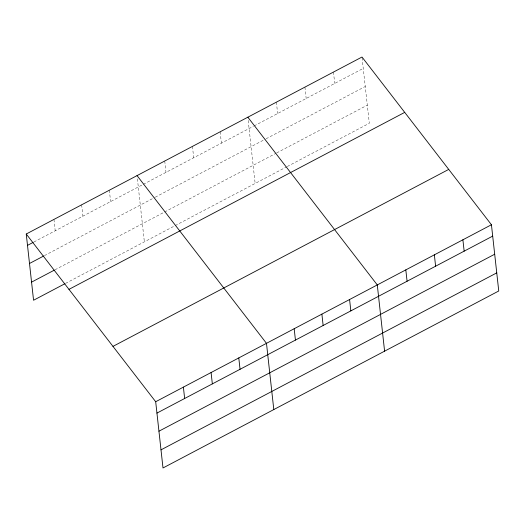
<?xml version="1.0" encoding="UTF-8"?>
<svg xmlns="http://www.w3.org/2000/svg" width="525" height="525" viewBox="0 0 525 525"><rect width="100%" height="100%" fill="white"/><g stroke="black" fill="none" stroke-linecap="round" stroke-linejoin="round"><path stroke-width="0.39" stroke-dasharray="2.62 1.97" d="M33.895 242.005L142.564 184.721M143.273 184.347L253.378 126.308M254.093 125.934L363.254 68.394M44.422 255.623L154.507 197.59M155.216 197.216L265.368 139.151M266.083 138.777L365.249 86.5M55 269.784L275.986 153.3M276.701 152.919L367.31 105.157M65.527 283.402L286.552 166.898M287.26 166.517L369.311 123.27L362.086 57.842M333.46 72.076L334.714 83.436M304.92 87.117L306.173 98.477M276.38 102.158L277.64 113.525M248.2 120.448L255.157 183.442M220.146 131.801L221.399 143.167M192.445 146.403L193.699 157.769M164.745 161.004L165.998 172.371M137.406 178.854L144.362 241.848M109.344 190.207L110.604 201.574M81.651 204.809L82.904 216.169M53.95 219.411L55.204 230.77"/><path stroke-width="0.79" d="M26.25 234.012L362.001 57.028L491.439 224.752L498.75 290.988L162.999 467.972L155.689 401.73L26.25 234.012L33.561 300.248L64.811 283.776M27.503 245.372L33.187 242.379M29.505 263.484L43.706 255.997M31.566 282.142L54.292 270.158M68.965 289.36L404.716 112.376M112.973 346.382L448.724 169.404M155.689 401.73L491.439 224.752M156.942 413.096L492.693 236.112M158.944 431.202L494.688 254.225M161.004 449.859L496.748 272.882M247.846 117.206L377.285 284.924L384.595 351.166M137.045 175.606L266.483 343.33L273.801 409.566M462.899 239.794L464.152 251.16M434.359 254.835L435.612 266.201M405.818 269.883L407.078 281.243M349.584 299.526L350.838 310.885M321.884 314.127L323.137 325.487M294.184 328.729L295.437 340.088M238.79 357.925L240.043 369.292M211.089 372.527L212.343 383.893M183.389 387.128L184.643 398.495"/></g></svg>
